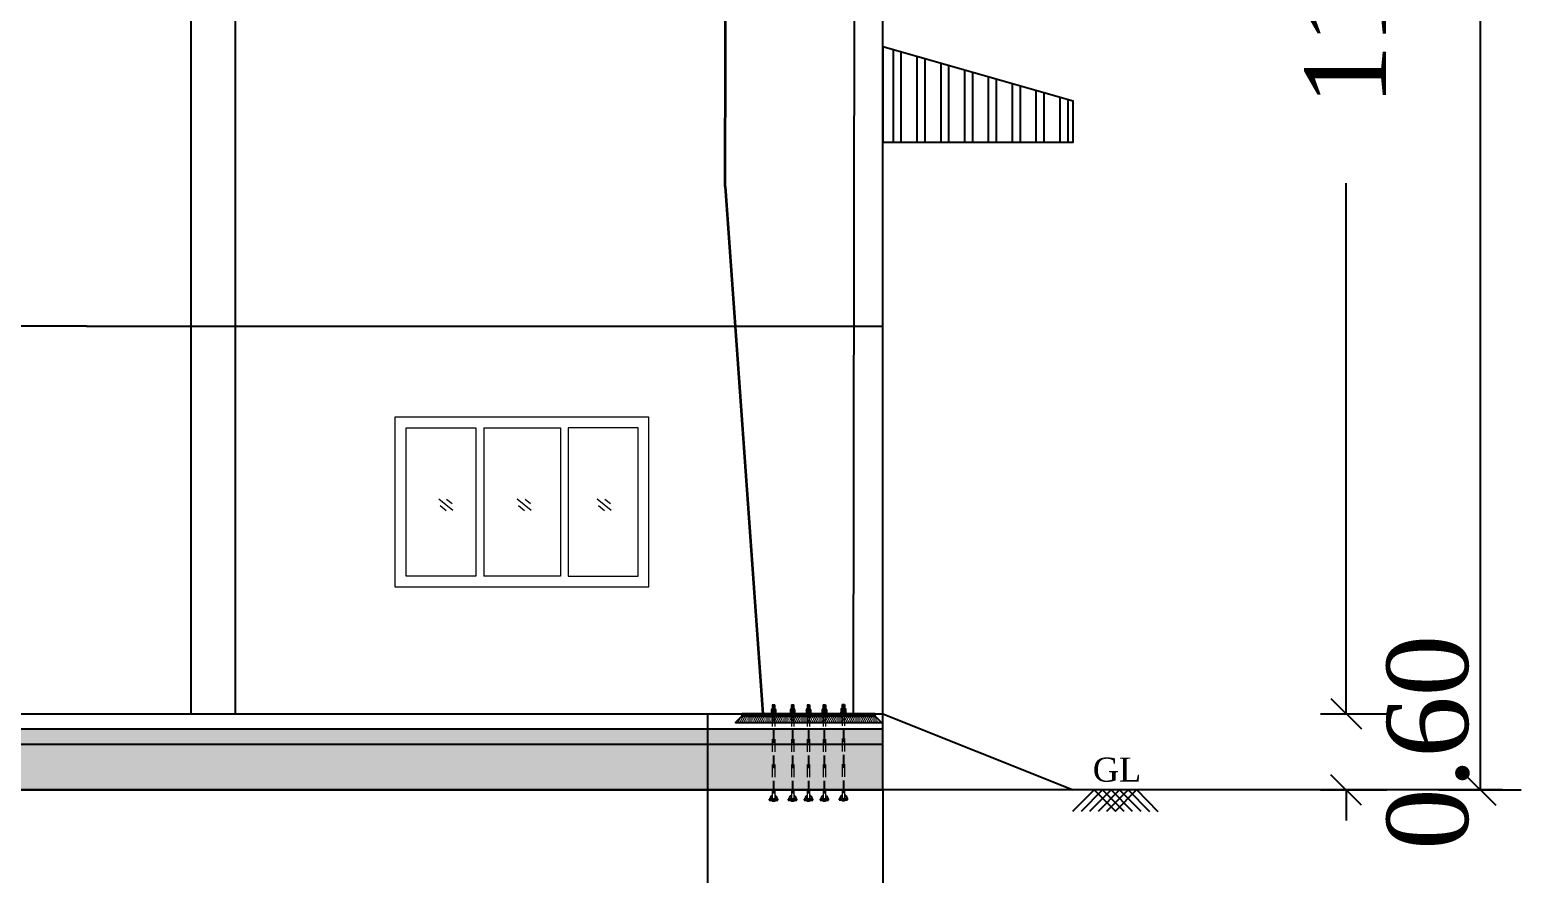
# Model space of a CAD drawing. Header units: metres. Extents: x 31037 to 31490, y -4422 to -3483.
# Drawn here: x 31287.07 to 31298.91, y -4414.68 to -4408.04 of the extents above; entities that cross this region are included whole.
import ezdxf

# ---------------------------------------------------------------- set-up
doc = ezdxf.new("R2010")
doc.units = ezdxf.units.M
doc.header["$LTSCALE"] = 30
doc.header["$MEASUREMENT"] = 0
doc.header["$PDMODE"] = 34
for name, pattern in [('CENTER', [2, 1.25, -0.25, 0.25, -0.25]), ('DASHDOT', [1, 0.5, -0.25, 0, -0.25]), ('HIDDEN', [0.375, 0.25, -0.125])]:
    doc.linetypes.add(name, pattern=pattern)
doc.layers.get('0').update_dxf_attribs({"color": 30, "lineweight": 40})
for name, color, linetype in [('CEN-LI', 7, 'CENTER'), ('HATCH', 252, 'Continuous'), ('JSC-15O-Gusset Plt', 4, 'Continuous'), ('JSC-15O-Stiffener Plate', 4, 'Continuous'), ('JSC-1A-Thin', 254, 'Continuous'), ('JSC-B-Main Wall', 20, 'Continuous'), ('JSC-D-Hidden', 209, 'HIDDEN'), ('JSC-G-Grid Line', 250, 'DASHDOT'), ('JSC-H-Dimension', 251, 'Continuous'), ('JSC-U-Steel', 21, 'Continuous')]:
    doc.layers.add(name, color=color, linetype=linetype)
for name, color, linetype, lineweight in [('DIM', 5, 'Continuous', 25), ('HAT', 8, 'Continuous', 18), ('JSC-4D-Bolt', 240, 'Continuous', 18), ('JSC-J-Grouting', 9, 'Continuous', 20), ('JSC-S-Joinerys', 126, 'Continuous', 18), ('TEXT', 11, 'Continuous', 30)]:
    doc.layers.add(name, color=color, linetype=linetype, lineweight=lineweight)
doc.styles.add('DIM', font='times.ttf')
doc.styles.add('RAM', font='dutchi.ttf')
doc.styles.get("Standard").update_dxf_attribs({"font": 'times.ttf', "height": 0.05})
doc.dimstyles.new('Standard$0', dxfattribs={"dimtxt": 0.08, "dimasz": 0.05, "dimexe": 0.02, "dimexo": 0.05, "dimgap": 0.09, "dimtad": 0, "dimtih": 1, "dimtoh": 1, "dimzin": 0, "dimdsep": 46, "dimtxsty": 'Standard', "dimcen": 0.09, "dimclrd": 7, "dimclre": 7, "dimclrt": 7, "dimadec": 0, "dimazin": 0, "dimtfac": 1, "dimtofl": 0, "dimtmove": 0, "dimatfit": 3, "dimfxl": 0, "dimtolj": 1, "dimtzin": 0, "dimarcsym": 0})

# ---------------------------------------------------------------- blocks, each defined once
blk = doc.blocks.new('A$C3B5A2755')
at = {"layer": 'HATCH'}
h = blk.add_hatch(dxfattribs=at)
h.set_pattern_fill('ANSI31', color=256, scale=1.234568, style=0)
h.set_pattern_definition([(135, (210166.25586, 97573.51897), (0.10912141685, 0.10912141685), [])])
h.paths.add_polyline_path([(16, -700), (16, -705), (11, -705)])
h = blk.add_hatch(dxfattribs=at)
h.set_pattern_fill('ANSI31', color=256, scale=1.234568, style=0)
h.set_pattern_definition([(225, (210166.25586, -98991.59917), (0.10912141685, -0.10912141685), [])])
h.paths.add_polyline_path([(16, -718), (16, -713), (11, -713)])
h = blk.add_hatch(dxfattribs=at)
h.set_pattern_fill('ANSI31', color=256, scale=1.234568, style=0)
h.set_pattern_definition([(45, (-210114.404, 97573.51897), (-0.10912141685, 0.10912141685), [])])
h.paths.add_polyline_path([(36, -700), (36, -705), (41, -705)])
h = blk.add_hatch(dxfattribs=at)
h.set_pattern_fill('ANSI31', color=256, scale=1.234568, style=0)
h.set_pattern_definition([(315, (-210114.404, -98991.59917), (-0.10912141685, -0.10912141685), [])])
h.paths.add_polyline_path([(36, -718), (36, -713), (41, -713)])
for p, q in [((16, -700), (11, -705)), ((16, -718), (11, -713)), ((36, -700), (41, -705)), ((36, -718), (41, -713))]:
    blk.add_line(p, q, dxfattribs=at)
at = {"layer": 'JSC-15O-Stiffener Plate', "linetype": 'HIDDEN'}
for p, q in [((7, -677), (-5, -705)), ((7, -677), (16, -677)), ((16, -705), (36, -705)), ((16, -713), (36, -713)), ((45, -677), (36, -677)), ((45, -677), (57, -705))]:
    blk.add_line(p, q, dxfattribs=at)
for points in [[(16, -713), (-9, -713), (-9, -705), (16, -705)], [(36, -705), (61, -705), (61, -713), (36, -713)]]:
    blk.add_lwpolyline(points, dxfattribs=at)
at = {"layer": 'JSC-4D-Bolt'}
for p, q in [((6, 36), (6, 6)), ((26, 39), (11, 39)), ((26, 23), (11, 23)), ((26, 23), (11, 23)), ((26, 3), (11, 3)), ((18, 73), (16, 72)), ((16, 72), (36, 72)), ((16, 72), (16, 0)), ((34, 73), (18, 73)), ((26, 39), (41, 39)), ((26, 23), (41, 23)), ((26, 23), (41, 23)), ((26, 23), (41, 23)), ((26, 3), (41, 3)), ((26, 3), (41, 3)), ((36, 72), (34, 73)), ((36, 72), (36, 0)), ((36, 39), (36, 23)), ((36, 23), (36, 3)), ((46, 36), (46, 6))]:
    blk.add_line(p, q, dxfattribs=at)
at = {"layer": 'JSC-4D-Bolt', "linetype": 'HIDDEN'}
for p, q in [((16, 0), (16, -725)), ((36, 0), (36, -725)), ((16, -725), (36, -725))]:
    blk.add_line(p, q, dxfattribs=at)
at = {"layer": 'JSC-4D-Bolt'}
blk.add_lwpolyline([(0, 3), (52, 3), (52, 0), (0, 0)], close=True, dxfattribs=at)
for centre, radius, start, end in [((11, 33), 5.93, 33.6264, 146.3736), ((11, 29), 5.93, 213.6264, 326.3736), ((11, 17), 5.93, 33.6264, 146.3736), ((11, 9), 5.93, 213.6264, 326.3736), ((26, 19), 19.8, 60, 120), ((26, 43), 19.8, 240, 300), ((26, 3), 19.8, 60, 120), ((26, 23), 19.8, 240, 300), ((41, 33), 5.93, 33.6264, 146.3736), ((41, 29), 5.93, 213.6264, 326.3736), ((41, 17), 5.93, 33.6264, 146.3736), ((41, 9), 5.93, 213.6264, 326.3736)]:
    blk.add_arc(centre, radius, start, end, dxfattribs=at)
at = {"layer": 'JSC-D-Hidden'}
for p, q in [((17, 72), (17, -55)), ((35, 72), (35, -55)), ((16, -55), (36, -55))]:
    blk.add_line(p, q, dxfattribs=at)
at = {"layer": 'JSC-G-Grid Line'}
blk.add_line((26, 75), (26, -725), dxfattribs=at)
blk = doc.blocks.new('_Oblique')
at = {"color": 0, "linetype": 'ByBlock', "lineweight": -2}
blk.add_line((-0.5, -0.5), (0.5, 0.5), dxfattribs=at)
blk = doc.blocks.new('*D70')
at = {"layer": 'Defpoints', "color": 0, "lineweight": 30}
for p in [(31296.905, -4413.418), (31297.428, -4413.418), (31296.905, -4414.018)]:
    blk.add_point(p, dxfattribs=at)
at = {"layer": 'DIM', "color": 4, "lineweight": -2}
for p, q in [((31297.428, -4413.418), (31297.428, -4413.178)), ((31297.225, -4413.418), (31297.748, -4413.418)), ((31297.225, -4414.018), (31297.748, -4414.018)), ((31297.428, -4414.018), (31297.428, -4414.258))]:
    blk.add_line(p, q, dxfattribs=at)
at = {"layer": 'DIM', "color": 4, "lineweight": -2, "xscale": 0.24, "yscale": 0.24, "zscale": 0.24}
for p, rotation in [((31297.428, -4413.418), 270), ((31297.428, -4414.018), 90)]:
    blk.add_blockref('_Oblique', p, dxfattribs=dict(at, rotation=rotation))
at = {"layer": 'DIM', "lineweight": 25, "insert": (31298.074, -4413.643), "char_height": 0.64, "attachment_point": 5, "rotation": 90, "style": 'DIM'}
blk.add_mtext('\\A1;0.60', dxfattribs=at)
blk = doc.blocks.new('*D71')
at = {"layer": 'Defpoints', "color": 0, "lineweight": 30}
for p in [(31296.905, -4401.671), (31297.428, -4401.671), (31296.905, -4413.418)]:
    blk.add_point(p, dxfattribs=at)
at = {"layer": 'DIM', "color": 4, "lineweight": -2}
for p, q in [((31297.225, -4401.671), (31297.748, -4401.671)), ((31297.428, -4401.671), (31297.428, -4405.848)), ((31297.428, -4413.418), (31297.428, -4409.241)), ((31297.225, -4413.418), (31297.748, -4413.418))]:
    blk.add_line(p, q, dxfattribs=at)
at = {"layer": 'DIM', "color": 4, "lineweight": -2, "xscale": 0.24, "yscale": 0.24, "zscale": 0.24}
for p, rotation in [((31297.428, -4401.671), 90), ((31297.428, -4413.418), 270)]:
    blk.add_blockref('_Oblique', p, dxfattribs=dict(at, rotation=rotation))
at = {"layer": 'DIM', "lineweight": 25, "insert": (31297.428, -4407.544), "char_height": 0.64, "attachment_point": 5, "rotation": 90, "style": 'DIM'}
blk.add_mtext('\\A1;11.75', dxfattribs=at)
blk = doc.blocks.new('*D73')
at = {"layer": 'Defpoints', "color": 0, "lineweight": 30}
for p in [(31297.836, -4398.418), (31298.486, -4398.418), (31297.836, -4414.018)]:
    blk.add_point(p, dxfattribs=at)
at = {"layer": 'DIM', "color": 4, "lineweight": -2}
for p, q in [((31298.156, -4398.418), (31298.806, -4398.418)), ((31298.486, -4398.418), (31298.486, -4404.507)), ((31298.486, -4414.018), (31298.486, -4407.929)), ((31298.156, -4414.018), (31298.806, -4414.018))]:
    blk.add_line(p, q, dxfattribs=at)
at = {"layer": 'DIM', "color": 4, "lineweight": -2, "xscale": 0.24, "yscale": 0.24, "zscale": 0.24}
for p, rotation in [((31298.486, -4398.418), 90), ((31298.486, -4414.018), 270)]:
    blk.add_blockref('_Oblique', p, dxfattribs=dict(at, rotation=rotation))
at = {"layer": 'DIM', "lineweight": 25, "insert": (31298.486, -4406.218), "char_height": 0.64, "attachment_point": 5, "rotation": 90, "style": 'DIM'}
blk.add_mtext('\\A1;15.60', dxfattribs=at)
blk = doc.blocks.new('1500')
at = {"layer": 'JSC-S-Joinerys'}
for p, q in [((270, 1125, 0), (270, 75, 0)), ((326, 1125, 0), (326, 75, 0)), ((-632, 540), (-533, 621)), ((-629, 587), (-589, 617)), ((-586, 538), (-543, 572)), ((-65, 540), (33, 621)), ((-62, 587), (-23, 617)), ((-19, 538), (24, 572)), ((490, 540), (589, 621)), ((493, 587), (533, 617)), ((536, 538), (579, 572))]:
    blk.add_line(p, q, dxfattribs=at)
for points in [[(900, 0), (-900, 0), (-900, 1200), (900, 1200)], [(-328, 75), (-825, 75), (-825, 1125), (-328, 1125)]]:
    blk.add_lwpolyline(points, close=True, dxfattribs=at)
for points in [[(270, 1125), (-273, 1125), (-273, 75), (270, 75)], [(326, 75), (820, 75), (820, 1125), (326, 1125)]]:
    blk.add_lwpolyline(points, dxfattribs=at)

msp = doc.modelspace()

# ---------------------------------------------------------------- hatches: boundary and pattern name
at = {"layer": 'HAT', "lineweight": 25, "ltscale": 0.01}
h = msp.add_hatch(dxfattribs=at)
h.set_pattern_fill('ANSI32', color=0, scale=0.499991, angle=45)
h.set_pattern_definition([(90, (46613.1626, -472.28354), (0.1874967867, 0), []), (90, (46613.1001, -472.22104), (0.1874967867, 0), [])])
h.paths.add_polyline_path([(31293.77861, -4408.91783), (31293.77861, -4408.16784), (31295.27861, -4408.59533), (31295.27861, -4408.91783)])
at = {"layer": 'HAT', "lineweight": 25}
h = msp.add_hatch(dxfattribs=at)
h.set_pattern_fill('AR-CONC,_O', color=0, scale=0.05)
h.set_pattern_definition([(50, (13597.27903, 975.42864), (0.3586300913, -0.0313760675), [0.0375, -0.4125]), (355, (13597.27903, 975.42864), (-0.069375667, 0.376096067), [0.03, -0.33]), (100.4514, (13597.30892, 975.42602), (0.289254691, 0.344719771), [0.031870095, -0.350571056]), (46.1842, (13597.27903, 975.52864), (0.533620524, -0.082759507), [0.05625, -0.61875]), (96.6356, (13597.3235, 975.52174), (0.467331353, 0.487058935), [0.047805144, -0.5258565]), (351.1842, (13597.27903, 975.52864), (0.467330973, 0.4870593), [0.045, -0.495]), (21, (13597.32903, 975.50364), (0.298453526, -0.2013094453), [0.0375, -0.4125]), (326, (13597.32903, 975.50364), (0.121657666, 0.3625750225), [0.03, -0.33]), (71.4514, (13597.3539, 975.48686), (0.420111314, 0.1612652484), [0.031870095, -0.350571056]), (37.5, (13597.27903, 975.42864), (0.0060799277, 0.1664469269), [0, -0.326, 0, -0.335, 0, -0.33125]), (7.5, (13597.27903, 975.42864), (0.1315347687, 0.197205856), [0, -0.191, 0, -0.3185, 0, -0.12625]), (327.5, (13597.16753, 975.42864), (0.2669112181, -0.0112774359), [0, -0.125, 0, -0.39, 0, -0.5175]), (317.5, (13597.11753, 975.42864), (0.2915930847, 0.0500524912), [0, -0.1625, 0, -0.259, 0, -0.3675])])
h.paths.add_polyline_path([(31293.77861, -4413.65783), (31293.77861, -4413.53783), (31281.53855, -4413.53783), (31281.53855, -4413.65783)])
h.paths.add_polyline_path([(31294.37873, -4413.65783), (31294.07873, -4413.53783), (31294.07861, -4413.53783), (31294.37861, -4413.65783)])
h = msp.add_hatch(dxfattribs=at)
h.set_pattern_fill('AR-SAND', color=0, scale=0.09)
h.set_pattern_definition([(37.5, (13597.27903, 975.42864), (-0.0056694022, 0.1734141392), [0, -0.1368, 0, -0.153, 0, -0.14625]), (7.5, (13597.27903, 975.42864), (0.1592799035, 0.253993146), [0, -0.0738, 0, -0.1233, 0, -0.04725]), (327.5, (13597.16833, 975.42864), (0.2802727676, 0.0005093148), [0, -0.045, 0, -0.162, 0, -0.2115]), (317.5, (13597.16833, 975.42864), (0.2705513944, 0.078990801), [0, -0.0225, 0, -0.1062, 0, -0.1215])])
h.paths.add_polyline_path([(31293.77861, -4414.01783), (31293.77861, -4413.65783), (31260.50861, -4413.65783), (31260.50861, -4414.01783)])
at = {"layer": 'JSC-H-Dimension', "lineweight": 25}
h = msp.add_hatch(dxfattribs=at)
h.set_pattern_fill('DOTS', color=0, scale=0.23862)
h.set_pattern_definition([(7e-15, (22888.385618, -2414.449032), (0.007456884077, 0.014913768153), [0, -0.014913768153])])
h.paths.add_polyline_path([(31293.71908, -4413.43778), (31293.73909, -4413.48779), (31292.61909, -4413.48778), (31292.66909, -4413.43778)])
h = msp.add_hatch(dxfattribs=at)
h.set_pattern_fill('ANSI31', color=0, scale=0.025)
h.set_pattern_definition([(45, (28383.5350997, -6423.5958524), (-0.0022097086912, 0.0022097086912), [])])
edge = h.paths.add_edge_path()
edge.add_line((31292.66909, -4413.43778), (31292.66909, -4413.41778))
edge.add_line((31292.66909, -4413.41778), (31293.71908, -4413.41778))
edge.add_line((31293.71908, -4413.41778), (31293.71908, -4413.43778))
edge.add_line((31293.71908, -4413.43778), (31292.67019, -4413.43778))

# ---------------------------------------------------------------- linework, layer by layer
at = {"color": 0, "lineweight": 25}
for p, q in [((31293.77861, -4414.01783), (31293.77861, -4400.51798)), ((31288.33361, -4413.41783), (31288.33361, -4401.05534)), ((31288.68361, -4413.41783), (31288.68361, -4401.08458)), ((31287.50861, -4410.36783), (31293.77861, -4410.36783)), ((31169.33861, -4413.41783), (31293.77873, -4413.41783)), ((31225.73861, -4413.53783), (31293.77861, -4413.53783)), ((31294.07861, -4413.53783), (31294.07873, -4413.53783)), ((31225.73861, -4413.65783), (31293.77861, -4413.65783)), ((31294.37861, -4413.65783), (31294.37873, -4413.65783)), ((31298.65861, -4414.01783), (31167.30076, -4414.01783))]:
    msp.add_line(p, q, dxfattribs=at)
for points in [[(31293.77861, -4408.91783), (31295.27861, -4408.91783), (31295.27861, -4408.59533), (31293.77861, -4408.16784), (31293.77861, -4408.91783)], [(31293.77861, -4413.41783), (31295.27861, -4414.01783)]]:
    msp.add_lwpolyline(points, dxfattribs=at)
at = {"layer": 'CEN-LI', "color": 0, "linetype": 'Continuous', "lineweight": 25}
for p, q in [((31295.44363, -4414.0174), (31295.27408, -4414.18845)), ((31295.51038, -4414.0174), (31295.34083, -4414.18845)), ((31295.57713, -4414.0174), (31295.40758, -4414.18845)), ((31295.61318, -4414.18845), (31295.44363, -4414.0174)), ((31295.64388, -4414.0174), (31295.47433, -4414.18845)), ((31295.67993, -4414.18845), (31295.51038, -4414.0174)), ((31295.71064, -4414.0174), (31295.54109, -4414.18845)), ((31295.74668, -4414.18845), (31295.57713, -4414.0174)), ((31295.77739, -4414.0174), (31295.60784, -4414.18845)), ((31295.81344, -4414.18845), (31295.64388, -4414.0174)), ((31295.8814, -4414.18888), (31295.71185, -4414.01783)), ((31295.94816, -4414.18888), (31295.77861, -4414.01783))]:
    msp.add_line(p, q, dxfattribs=at)
at = {"layer": 'DIM', "color": 0, "lineweight": 25}
for p, q in [((31293.77861, -4414.01783), (31293.77861, -4400.25849)), ((31287.50861, -4410.36783), (31182.40861, -4410.36783)), ((31169.33861, -4414.01783), (31293.77861, -4414.01783))]:
    msp.add_line(p, q, dxfattribs=at)
at = {"layer": 'DIM', "color": 0, "lineweight": 25, "elevation": -0.00012}
msp.add_lwpolyline([(31293.77861, -4413.41778), (31295.27861, -4414.01778)], dxfattribs=at)
at = {"layer": 'JSC-15O-Gusset Plt', "color": 0, "lineweight": 25, "elevation": -0.00012}
msp.add_lwpolyline([(31293.71908, -4413.41778), (31292.66909, -4413.41778), (31292.66909, -4413.43778), (31293.71908, -4413.43778)], close=True, dxfattribs=at)
at = {"layer": 'JSC-1A-Thin', "color": 0, "lineweight": 25}
msp.add_line((31293.54861, -4413.41778, -0.00011), (31293.56629, -4401.6711, -0.00037), dxfattribs=at)
for points, elevation in [([(31292.54222, -4409.26841), (31292.5599, -4401.6711)], -0.00013), ([(31292.54222, -4409.26841), (31292.83766, -4413.41743)], -0.00012)]:
    msp.add_lwpolyline(points, dxfattribs=dict(at, elevation=elevation))
at = {"layer": 'JSC-D-Hidden', "color": 0, "lineweight": 25, "extrusion": (1, 5.56821e-07, 0)}
msp.add_line((31292.39861, -4413.41778, -0.0006), (31292.39861, -4416.11197, -0.00084), dxfattribs=at)
at = {"layer": 'JSC-D-Hidden', "color": 0, "lineweight": 25, "extrusion": (1, 9.30389e-08, 0)}
msp.add_line((31293.77861, -4414.01778, 0), (31293.77861, -4416.11198, -0.00063), dxfattribs=at)
at = {"layer": 'JSC-J-Grouting', "color": 0, "lineweight": 25, "elevation": -0.00012}
msp.add_lwpolyline([(31293.76909, -4413.48778), (31293.71908, -4413.43778), (31292.66909, -4413.43778), (31292.61909, -4413.48778), (31293.76909, -4413.48778)], dxfattribs=at)
at = {"layer": 'JSC-U-Steel', "color": 0, "lineweight": 25, "elevation": -0.00012}
for points in [[(31292.53622, -4409.26841), (31292.5539, -4401.6711)], [(31292.53622, -4409.26841), (31292.83268, -4413.41778)]]:
    msp.add_lwpolyline(points, dxfattribs=at)

# ---------------------------------------------------------------- block references
at = {"layer": 'JSC-B-Main Wall', "color": 0, "lineweight": 25, "xscale": -0.0011111111089122, "yscale": 0.0011111111125501, "zscale": 0.0011111111117591}
msp.add_blockref('1500', (31290.93747, -4412.41783, -0.00037), dxfattribs=at)
at = {"layer": 'JSC-H-Dimension', "color": 0, "lineweight": 25, "xscale": -0.000954481161898, "yscale": 0.000954481165536, "zscale": 0.0009544811618075}
for p in [(31292.94384, -4413.41778, -0.00024), (31293.09384, -4413.41778, -0.00024), (31293.21884, -4413.41778, -0.00024), (31293.34384, -4413.41778, -0.00024), (31293.49384, -4413.41415, -0.00024)]:
    msp.add_blockref('A$C3B5A2755', p, dxfattribs=at)

# ---------------------------------------------------------------- texts
at = {"layer": 'TEXT', "color": 0, "linetype": 'ByBlock', "lineweight": 25, "style": 'RAM'}
msp.add_text('GL', height=0.18948, dxfattribs=at).set_placement((31295.43245, -4413.95278))

# ---------------------------------------------------------------- dimensions: what is measured, and where the dimension line sits
at = {"layer": 'DIM', "color": 0, "lineweight": 25}
dim = msp.add_aligned_dim(p1=(31297.83621, -4414.01783), p2=(31297.83621, -4398.41783), distance=-0.64986, dimstyle='Standard$0', override={"dimscale": 8, "dimasz": 0.03, "dimexe": 0.04, "dimexo": 0.04, "dimtih": 0, "dimtoh": 0, "dimpost": '\\X', "dimtxsty": 'DIM', "dimblk": 'Oblique', "dimcen": 0.15625, "dimclrd": 4, "dimclre": 4, "dimclrt": 256, "dimtix": 1}, dxfattribs=at)
dim.commit()
dim.dimension.update_dxf_attribs({"geometry": '*D73', "text_midpoint": (31298.48607, -4406.21783)})
dim = msp.add_linear_dim(base=(31297.42758, -4401.6711), p1=(31296.90483, -4413.41783), p2=(31296.90483, -4401.6711), angle=270, dimstyle='Standard$0', override={"dimscale": 8, "dimasz": 0.03, "dimexe": 0.04, "dimexo": 0.04, "dimtih": 0, "dimtoh": 0, "dimpost": '\\X', "dimtxsty": 'DIM', "dimblk": 'Oblique', "dimcen": 0.15625, "dimclrd": 4, "dimclre": 4, "dimclrt": 256, "dimtix": 1, "dimtmove": 1}, dxfattribs=at)
dim.commit()
dim.dimension.update_dxf_attribs({"geometry": '*D71', "text_midpoint": (31297.42758, -4407.54446)})
dim = msp.add_linear_dim(base=(31297.42758, -4413.41783), p1=(31296.90483, -4414.01783), p2=(31296.90483, -4413.41783), angle=90, dimstyle='Standard$0', override={"dimscale": 8, "dimasz": 0.03, "dimexe": 0.04, "dimexo": 0.04, "dimtih": 0, "dimtoh": 0, "dimpost": '\\X', "dimtxsty": 'DIM', "dimblk": 'Oblique', "dimcen": 0.15625, "dimclrd": 4, "dimclre": 4, "dimclrt": 256, "dimtix": 1, "dimtmove": 2}, dxfattribs=at)
dim.commit()
dim.dimension.update_dxf_attribs({"geometry": '*D70', "text_midpoint": (31298.07419, -4413.64334), "dimtype": 161})

doc.saveas('drawing.dxf')
